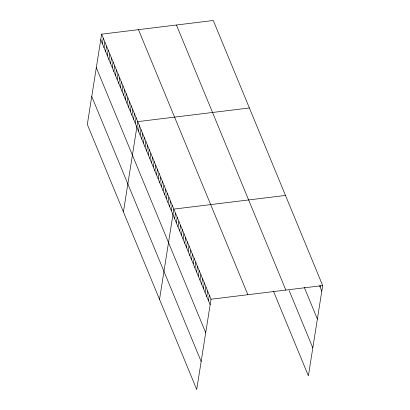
<?xml version="1.0" encoding="UTF-8"?>
<svg xmlns="http://www.w3.org/2000/svg" width="410" height="410" viewBox="0 0 410 410"><rect width="100%" height="100%" fill="white"/><g stroke="black" fill="none" stroke-linecap="round" stroke-linejoin="round"><path stroke-width="0.61" d="M101.618 34.168L87.32 124.445L196.718 389.5L211.017 299.223L101.618 34.168L213.282 20.5L322.68 285.555L308.381 375.832L273.603 291.566M102.387 43.66L103.258 38.145M104.027 47.632L104.898 42.122M105.667 51.609L106.544 46.094M107.307 55.586L108.184 50.071M108.952 59.563L109.824 54.048M110.592 63.54L111.464 58.025M112.232 67.512L113.104 62.002M113.872 71.489L114.749 65.974M115.512 75.466L116.389 69.951M117.157 79.443L118.029 73.928M118.797 83.414L119.669 77.905M120.437 87.391L121.309 81.877M122.077 91.368L122.954 85.854M123.717 95.345L124.594 89.831M125.363 99.317L126.234 93.808M127.003 103.294L127.874 97.78M128.643 107.271L129.514 101.757M130.283 111.248L131.159 105.734M131.923 115.225L132.799 109.711M133.568 119.197L134.439 113.683M135.208 123.174L136.079 117.66M123.42 211.914L137.719 121.637L249.382 107.968M138.488 131.128L139.359 125.614M140.128 135.1L141.004 129.591M141.768 139.077L142.644 133.563M143.413 143.054L144.284 137.54M145.053 147.031L145.924 141.517M146.693 151.003L147.564 145.494M148.333 154.98L149.209 149.465M149.973 158.957L150.849 153.442M151.618 162.934L152.489 157.419M153.258 166.906L154.129 161.397M154.898 170.883L155.769 165.368M156.538 174.86L157.414 169.345M158.178 178.837L159.054 173.322M159.823 182.814L160.694 177.299M161.463 186.786L162.334 181.271M163.103 190.763L163.974 185.248M164.743 194.74L165.619 189.225M166.383 198.717L167.26 193.202M168.028 202.689L168.899 197.179M169.668 206.666L170.539 201.151M171.308 210.643L172.179 205.128M159.526 299.382L173.82 209.105L285.483 195.437M174.639 218.714L175.511 213.2M176.331 222.809L177.202 217.295M178.022 226.904L178.893 221.395M179.713 231.004L180.584 225.49M181.404 235.099L182.276 229.585M183.091 239.194L183.967 233.679M184.782 243.294L185.658 237.779M186.473 247.389L187.349 241.874M188.164 251.484L189.041 245.969M189.856 255.579L190.727 250.069M191.547 259.679L192.418 254.164M193.238 263.773L194.109 258.259M194.929 267.868L195.801 262.354M196.621 271.963L197.492 266.454M198.312 276.063L199.183 270.549M199.998 280.158L200.874 274.644M201.689 284.253L202.566 278.738M203.38 288.353L204.257 282.838M205.072 292.448L205.943 286.933M206.763 296.543L207.634 291.028M208.454 300.638L209.325 295.128M320.118 286.969L320.307 285.744M211.017 299.223L322.68 285.555M319.631 285.801L321.809 291.064M304.333 287.441L317.376 319.036M289.142 290.511L312.809 347.859M176.433 25.01L285.832 290.065M138.467 29.658L247.865 294.713M100.747 39.683L210.145 304.738M96.314 67.655L205.712 332.71M91.753 96.473L201.151 361.528"/></g></svg>
